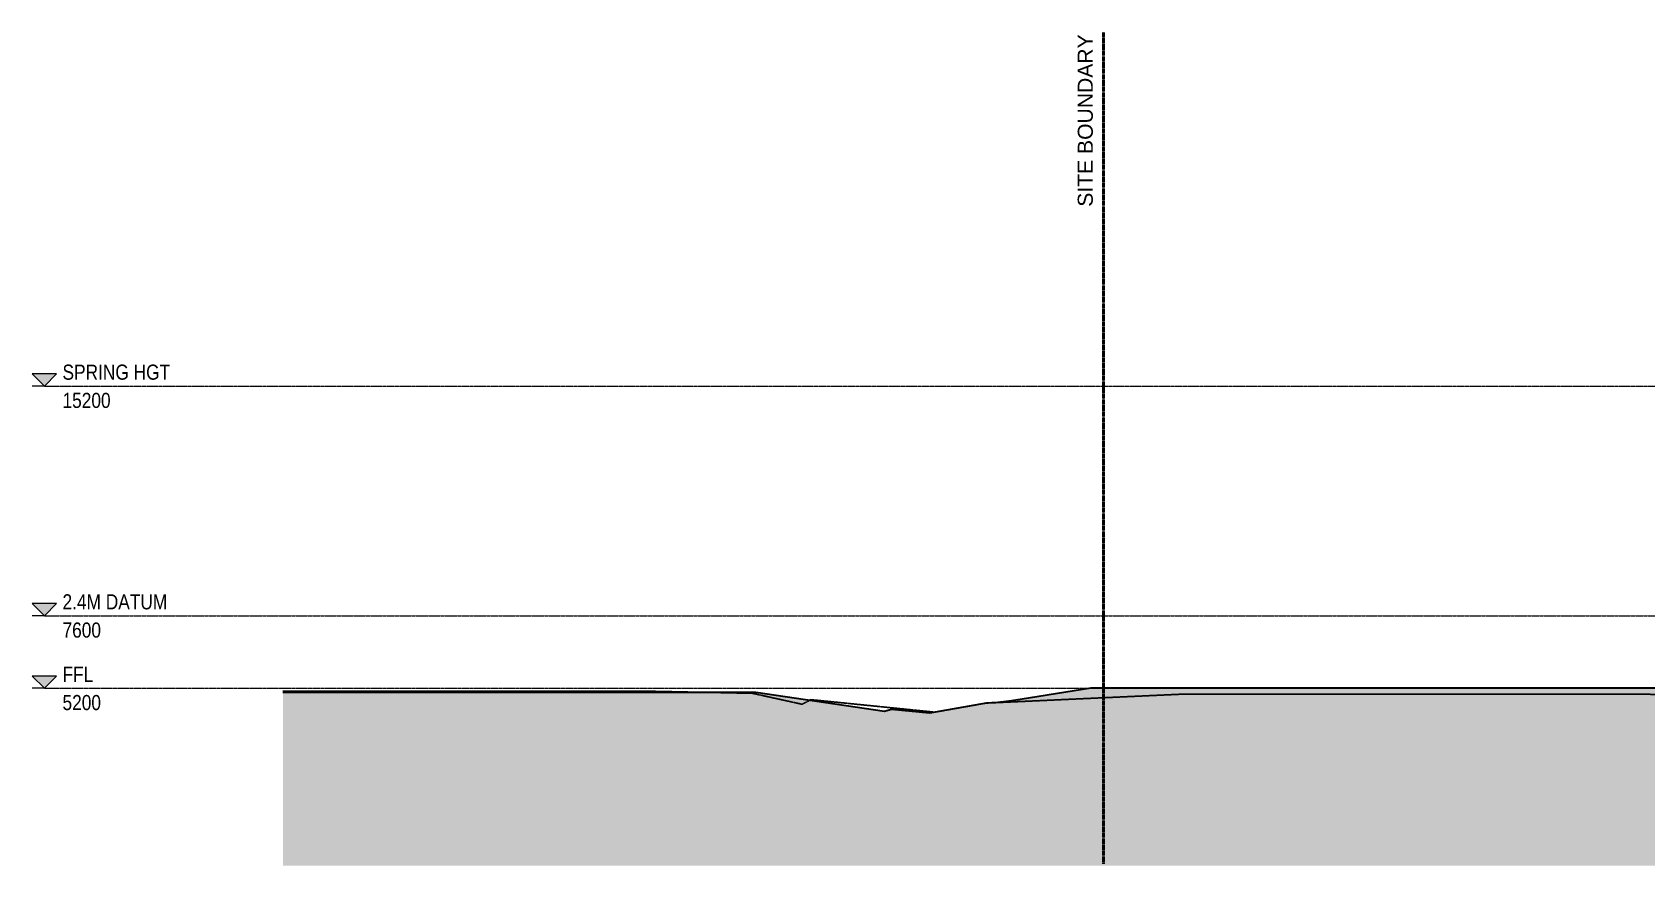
# Model space of a CAD drawing. Header units: millimetres. Extents: x 4237772 to 4686020, y -673 to 29459.
# Drawn here: x 4545909 to 4599357, y -673 to 26905 of the extents above; entities that cross this region are included whole.
import ezdxf

# ---------------------------------------------------------------- set-up
doc = ezdxf.new("R2010")
doc.units = ezdxf.units.MM
for name, pattern in [('AEC_Center', [24, 12, -4, 4, -4]), ('BOUNDARY', [16, 10, -3, 0, -3]), ('Existing Ground', [4.5, 3, -1.5])]:
    doc.linetypes.add(name, pattern=pattern)
for name, color, linetype, lineweight in [('A-DETL', 90, 'Continuous', 18), ('A-DETL-GENF', 92, 'Continuous', 5), ('A-FLOR-LEVL', 51, 'Continuous', 5), ('C-TOPO', 7, 'Continuous', 5), ('G-ANNO-TEXT', 231, 'Continuous', 5)]:
    doc.layers.add(name, color=color, linetype=linetype, lineweight=lineweight)
doc.styles.add('Arial', font='arial.ttf', dxfattribs={"height": 500})
doc.styles.add('Arial Narrow', font='ARIALN.TTF', dxfattribs={"height": 500})

# ---------------------------------------------------------------- blocks, each defined once
blk = doc.blocks.new('Level - A1-101025-SECTION - GRID A9-A10')
at = {"layer": 'A-FLOR-LEVL'}
blk.add_hatch(color=256, dxfattribs=at).paths.add_polyline_path([(4463720, 5200), (4464120, 5600), (4463320, 5600)])
for p, q in [((4463320, 5600), (4463720, 5200)), ((4464120, 5600), (4463320, 5600)), ((4464120, 5600), (4463720, 5200)), ((4463720, 5200), (4463320, 5200)), ((4463720, 5200), (4464120, 5200))]:
    blk.add_line(p, q, dxfattribs=at)

msp = doc.modelspace()

# ---------------------------------------------------------------- hatches: boundary and pattern name
at = {"layer": 'A-DETL-GENF'}
h = msp.add_hatch(dxfattribs=at)
h.set_pattern_fill('FP_282', color=9, style=0, pattern_type=2)
h.set_pattern_definition([(135, (4639954.8, 10743.2), (-707.1068, 6e-14), [500, -500]), (135, (4640087.37, 10875.77), (-707.1068, 6e-14), [500, -500]), (135, (4640219.95, 11008.35), (-707.1068, 6e-14), [500, -500]), (45, (4639954.8, 10654.8), (0, 707.1068), [500, -500]), (45, (4640087.37, 10522.2), (0, 707.1068), [500, -500]), (45, (4640219.95, 10389.63), (0, 707.1068), [500, -500])])
h.paths.add_polyline_path([(4665066, -673), (4680903, -673), (4680903, 3615), (4680122, 3725), (4674224, 3814), (4672445, 4650), (4667826, 4877), (4661463, 5030), (4661463, 4300), (4659063, 4300), (4659063, 4590), (4658763, 4893), (4658763, 4900), (4641993, 4900), (4641793, 4700), (4641793, 4500), (4639993, 4500), (4639993, 4700), (4639793, 4900), (4623341, 4900), (4623050, 4609), (4623050, 4300), (4620024, 4300), (4620023, 4610), (4619733, 4900), (4606240, 4900), (4606040, 4700), (4606040, 4500), (4604562, 4500), (4604562, 5200), (4580953, 5200), (4578063, 4733), (4577487, 4706), (4575614, 4377), (4574351, 4493), (4574119, 4431), (4569865, 5062), (4554206, 5062), (4554206, -673), (4661107, -673)])
h.paths.add_polyline_path([(4593644, 5000), (4594171, 5000), (4594171, 5000), (4594071, 5000)])

# ---------------------------------------------------------------- linework, layer by layer
at = {"layer": 'A-DETL', "linetype": 'BOUNDARY', "lineweight": 50}
msp.add_line((4581376, -610), (4581376, 26905), dxfattribs=at)
at = {"layer": 'A-DETL', "linetype": 'Existing Ground', "lineweight": 25}
for p, q in [((4566346, 5101), (4554206, 5101)), ((4569745, 5031), (4566346, 5101)), ((4569564, 5071), (4571390, 4670)), ((4571390, 4670), (4571691, 4821)), ((4571691, 4821), (4575790, 4407)), ((4577488, 4707), (4583917, 5000)), ((4583917, 5000), (4592497, 5000)), ((4592497, 5000), (4599297, 5000)), ((4599297, 5000), (4592497, 5000)), ((4599297, 5000), (4604562, 4920)), ((4575790, 4407), (4577488, 4707))]:
    msp.add_line(p, q, dxfattribs=at)
at = {"layer": 'A-DETL', "lineweight": 35}
for p, q in [((4569865, 5062), (4554206, 5062)), ((4574119, 4431), (4569865, 5062)), ((4580953, 5200), (4578063, 4733)), ((4604562, 5200), (4580953, 5200)), ((4574351, 4493), (4574119, 4431)), ((4575614, 4377), (4574351, 4493)), ((4577488, 4707), (4575614, 4377)), ((4578063, 4733), (4577488, 4707))]:
    msp.add_line(p, q, dxfattribs=at)
at = {"layer": 'A-FLOR-LEVL', "linetype": 'AEC_Center'}
for p, q in [((4546709, 15200), (4686020, 15200)), ((4546709, 7600), (4686020, 7600)), ((4546709, 5200), (4686020, 5200))]:
    msp.add_line(p, q, dxfattribs=at)
at = {"layer": 'C-TOPO', "lineweight": 20}
for p, q in [((4571669, 4825), (4571624, 4801)), ((4575730, 4397), (4571669, 4825)), ((4580953, 5200), (4578323, 4796)), ((4577485, 4707), (4577396, 4690)), ((4577520, 4708), (4577485, 4707)), ((4577693, 4721), (4577623, 4713)), ((4578323, 4796), (4577693, 4721))]:
    msp.add_line(p, q, dxfattribs=at)

# ---------------------------------------------------------------- block references
at = {"layer": 'A-FLOR-LEVL'}
for p in [(82589, 10000), (82589, 2400), (82589, 0)]:
    msp.add_blockref('Level - A1-101025-SECTION - GRID A9-A10', p, dxfattribs=at)

# ---------------------------------------------------------------- texts
at = {"layer": 'A-FLOR-LEVL', "char_height": 500, "attachment_point": 1, "style": 'Arial Narrow'}
for s, insert, width in [('SPRING HGT', (4546909, 15909), 4329.11), ('15200', (4546909, 14975), 1924.05), ('2.4M DATUM', (4546909, 8309), 4200.84), ('7600', (4546909, 7375), 1539.24), ('FFL', (4546909, 5909), 1250.63), ('5200', (4546909, 4975), 1539.24)]:
    msp.add_mtext(s, dxfattribs=dict(at, insert=insert, width=width))
at = {"layer": 'G-ANNO-TEXT', "color": 7, "insert": (4580519, 21133), "char_height": 500, "width": 6910.55, "attachment_point": 1, "rotation": 90, "style": 'Arial'}
msp.add_mtext('SITE BOUNDARY', dxfattribs=at)

doc.saveas('drawing.dxf')
